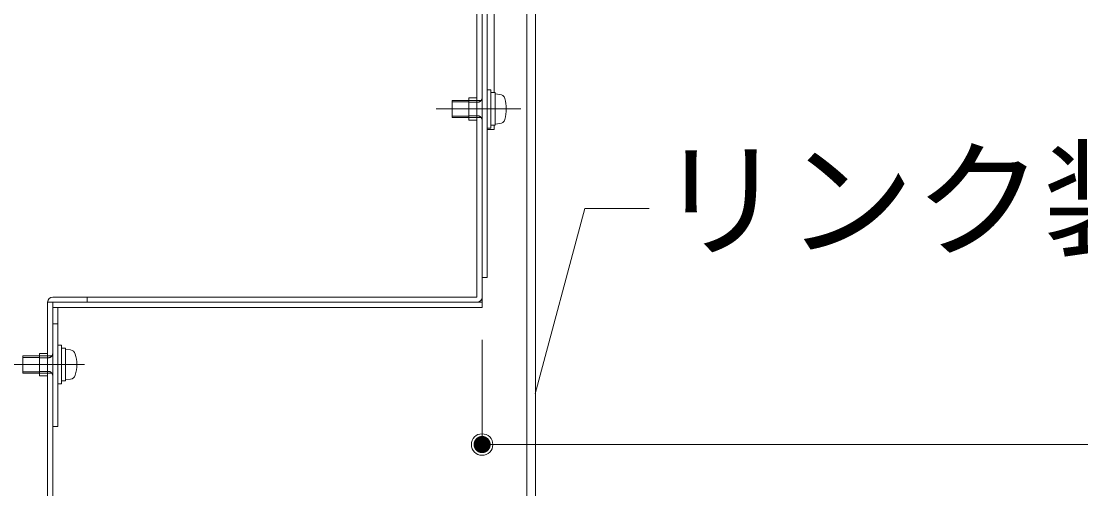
# Model space of a CAD drawing. Units: millimetres, scale not verified. Extents: x -4000 to 4000, y -2770 to 2770.
# Drawn here: x -3455.7 to -2962.2, y -2058.9 to -1841.3 of the extents above; entities that cross this region are included whole.
import ezdxf
from ezdxf.enums import TextEntityAlignment as Align

# ---------------------------------------------------------------- set-up
doc = ezdxf.new("R2010")
doc.units = ezdxf.units.MM
doc.header["$LTSCALE"] = 20
doc.linetypes.add('CHAIN1', pattern=[8, 5, -1, 1, -1])
doc.linetypes.add('DASHED1', pattern=[1.8, 1.2, -0.6])
doc.layers.add('0-0_表面板', color=132, linetype='Continuous', lineweight=9)
doc.styles.add('ＭＳ ゴシック', font='')
doc.styles.get('ＭＳ ゴシック').set_extended_font_data('MS Gothic')

msp = doc.modelspace()

# ---------------------------------------------------------------- linework, layer by layer
at = {"layer": '0-0_表面板', "color": 3}
for p, q in [((-3235.41, -1874.52), (-3235.41, -1722.12)), ((-3220.21, -1786.49), (-3220.21, -2254.83)), ((-3216.21, -2254.83), (-3216.21, -1786.49)), ((-3243.41, -1794.53), (-3243.41, -1969.72)), ((-3241.01, -1794.52), (-3241.01, -1974.52)), ((-3238.61, -1802.52), (-3238.61, -1960.52)), ((-3237.01, -1873.13), (-3238.61, -1873.13)), ((-3237.01, -1873.13), (-3237.01, -1891.12)), ((-3235.01, -1874.52), (-3237.01, -1874.52)), ((-3235.01, -1874.52), (-3235.01, -1889.72)), ((-3232.78, -1875.32), (-3235.01, -1875.12)), ((-3247.21, -1878.12), (-3255.01, -1878.12)), ((-3247.21, -1878.83), (-3255.01, -1878.83)), ((-3247.21, -1876.92), (-3247.21, -1887.32)), ((-3243.41, -1876.92), (-3247.21, -1876.92)), ((-3255.01, -1885.42), (-3247.21, -1885.42)), ((-3243.41, -1887.32), (-3247.21, -1887.32)), ((-3235.01, -1889.72), (-3237.01, -1889.72)), ((-3235.41, -1891.73), (-3235.41, -1889.72)), ((-3235.01, -1889.12), (-3232.78, -1888.93)), ((-3237.01, -1891.12), (-3238.61, -1891.12)), ((-3238.61, -1891.73), (-3235.41, -1891.73)), ((-3241.01, -1960.52), (-3238.61, -1960.52)), ((-3241.01, -1972.12), (-3443.41, -1972.12)), ((-3443.41, -1972.12), (-3443.41, -2202.01)), ((-3243.41, -1969.72), (-3441.01, -1969.72)), ((-3425.01, -1969.72), (-3441.01, -1969.72)), ((-3441.01, -1972.12), (-3441.01, -2202.01)), ((-3425.01, -1969.72), (-3425.01, -1972.12)), ((-3241.01, -1974.52), (-3441.01, -1974.52)), ((-3438.61, -1974.52), (-3438.61, -2030.01)), ((-3438.61, -1982.13), (-3441.01, -1982.13)), ((-3437.01, -1992.12), (-3438.61, -1992.12)), ((-3437.01, -1992.12), (-3437.01, -2010.12)), ((-3435.01, -1993.52), (-3437.01, -1993.52)), ((-3435.01, -1993.52), (-3435.01, -2008.72)), ((-3447.21, -1997.12), (-3455.01, -1997.12)), ((-3447.21, -1997.83), (-3455.01, -1997.83)), ((-3447.21, -1995.92), (-3447.21, -2006.32)), ((-3443.41, -1995.92), (-3447.21, -1995.92)), ((-3432.78, -1994.32), (-3435.01, -1994.12)), ((-3455.01, -2004.42), (-3447.21, -2004.42)), ((-3443.41, -2006.32), (-3447.21, -2006.32)), ((-3435.01, -2008.72), (-3437.01, -2008.72)), ((-3435.01, -2008.12), (-3432.78, -2007.93)), ((-3437.01, -2010.12), (-3438.61, -2010.12)), ((-3441.01, -2030.01), (-3438.61, -2030.01))]:
    msp.add_line(p, q, dxfattribs=at)
at = {"layer": '0-0_表面板', "color": 3, "linetype": 'DASHED1'}
for p, q in [((-3241.41, -1878.12), (-3247.21, -1878.12)), ((-3243.01, -1878.92), (-3247.21, -1878.92)), ((-3243.01, -1885.32), (-3247.21, -1885.32)), ((-3241.41, -1886.12), (-3247.21, -1886.12)), ((-3441.41, -1997.12), (-3447.21, -1997.12)), ((-3443.01, -1997.92), (-3447.21, -1997.92)), ((-3443.01, -2004.32), (-3447.21, -2004.32)), ((-3441.41, -2005.12), (-3447.21, -2005.12))]:
    msp.add_line(p, q, dxfattribs=at)
at = {"layer": '0-0_表面板', "color": 4, "linetype": 'CHAIN1'}
for p, q in [((-3262.36, -1882.12), (-3223, -1882.12)), ((-3461.44, -2001.12), (-3426.25, -2001.12))]:
    msp.add_line(p, q, dxfattribs=at)
at = {"layer": '0-0_表面板', "color": 4}
for p, q in [((-3193.17, -1928.46), (-3216.27, -2014.66)), ((-3193.17, -1928.46), (-3163.17, -1928.46)), ((-3241.01, -2038.35), (-3241.01, -1989.57)), ((-3241.01, -2038.35), (-2041.01, -2038.35))]:
    msp.add_line(p, q, dxfattribs=at)
at = {"layer": '0-0_表面板', "color": 3}
for points in [[(-3255.01, -1878.12), (-3255.01, -1886.12), (-3247.21, -1886.12)], [(-3455.01, -1997.12), (-3455.01, -2005.12), (-3447.21, -2005.12)]]:
    msp.add_lwpolyline(points, dxfattribs=at)
at = {"layer": '0-0_表面板', "color": 4}
msp.add_circle((-3241.01, -2038.35), 5, dxfattribs=at)
at = {"layer": '0-0_表面板', "color": 3}
for centre, radius, start, end in [((-3233, -1877.91), 2.6, 15.8809, 85), ((-3247.81, -1882.12), 18, 344.1191, 15.8809), ((-3233, -1886.34), 2.6, 275, 344.1191), ((-3441.01, -1972.12), 2.4, 90, 180), ((-3243.41, -1969.72), 2.4, 270, 0), ((-3433, -1996.91), 2.6, 15.8809, 85), ((-3447.81, -2001.12), 18, 344.1191, 15.8809), ((-3433, -2005.34), 2.6, 275, 344.1191)]:
    msp.add_arc(centre, radius, start, end, dxfattribs=at)
at = {"layer": '0-0_表面板', "color": 3, "linetype": 'DASHED1'}
for centre, start, end in [((-3243.01, -1876.92), 270, 0), ((-3243.01, -1887.32), 0, 90), ((-3443.01, -1995.92), 270, 0), ((-3443.01, -2006.32), 0, 90)]:
    msp.add_arc(centre, 2, start, end, dxfattribs=at)
at = {"layer": '0-0_表面板'}
for points in [[(-3244.94, -2037.6), (-3241.01, -2038.35), (-3245.01, -2038.1)], [(-3244.94, -2037.6), (-3241.01, -2038.35), (-3245.01, -2038.1)], [(-3245.01, -2038.1), (-3241.01, -2038.35), (-3245.01, -2038.35)], [(-3245.01, -2038.1), (-3241.01, -2038.35), (-3245.01, -2038.35)], [(-3244.82, -2037.11), (-3241.01, -2038.35), (-3244.94, -2037.6)], [(-3244.82, -2037.11), (-3241.01, -2038.35), (-3244.94, -2037.6)], [(-3244.63, -2036.65), (-3241.01, -2038.35), (-3244.82, -2037.11)], [(-3244.63, -2036.65), (-3241.01, -2038.35), (-3244.82, -2037.11)], [(-3244.39, -2036.21), (-3241.01, -2038.35), (-3244.63, -2036.65)], [(-3244.39, -2036.21), (-3241.01, -2038.35), (-3244.63, -2036.65)], [(-3244.1, -2035.8), (-3241.01, -2038.35), (-3244.39, -2036.21)], [(-3244.1, -2035.8), (-3241.01, -2038.35), (-3244.39, -2036.21)], [(-3243.75, -2035.43), (-3241.01, -2038.35), (-3244.1, -2035.8)], [(-3243.75, -2035.43), (-3241.01, -2038.35), (-3244.1, -2035.8)], [(-3243.37, -2035.11), (-3241.01, -2038.35), (-3243.75, -2035.43)], [(-3243.37, -2035.11), (-3241.01, -2038.35), (-3243.75, -2035.43)], [(-3242.94, -2034.84), (-3241.01, -2038.35), (-3243.37, -2035.11)], [(-3242.94, -2034.84), (-3241.01, -2038.35), (-3243.37, -2035.11)], [(-3242.94, -2034.84), (-3241.01, -2034.35), (-3241.01, -2038.35)], [(-3242.49, -2034.63), (-3241.01, -2034.35), (-3242.94, -2034.84)], [(-3242.94, -2034.84), (-3241.01, -2034.35), (-3241.01, -2038.35)], [(-3242.49, -2034.63), (-3241.01, -2034.35), (-3242.94, -2034.84)], [(-3242.01, -2034.47), (-3241.01, -2034.35), (-3242.49, -2034.63)], [(-3242.01, -2034.47), (-3241.01, -2034.35), (-3242.49, -2034.63)], [(-3241.52, -2034.38), (-3241.01, -2034.35), (-3242.01, -2034.47)], [(-3241.52, -2034.38), (-3241.01, -2034.35), (-3242.01, -2034.47)], [(-3241.01, -2034.35), (-3237.01, -2038.35), (-3241.01, -2038.35)], [(-3240.76, -2034.36), (-3237.01, -2038.35), (-3241.01, -2034.35)], [(-3241.01, -2034.35), (-3237.01, -2038.35), (-3241.01, -2038.35)], [(-3240.76, -2034.36), (-3237.01, -2038.35), (-3241.01, -2034.35)], [(-3240.27, -2034.42), (-3237.01, -2038.35), (-3240.76, -2034.36)], [(-3240.27, -2034.42), (-3237.01, -2038.35), (-3240.76, -2034.36)], [(-3239.78, -2034.54), (-3237.01, -2038.35), (-3240.27, -2034.42)], [(-3239.78, -2034.54), (-3237.01, -2038.35), (-3240.27, -2034.42)], [(-3239.31, -2034.73), (-3237.01, -2038.35), (-3239.78, -2034.54)], [(-3239.31, -2034.73), (-3237.01, -2038.35), (-3239.78, -2034.54)], [(-3238.87, -2034.97), (-3237.01, -2038.35), (-3239.31, -2034.73)], [(-3238.87, -2034.97), (-3237.01, -2038.35), (-3239.31, -2034.73)], [(-3238.87, -2034.97), (-3237.05, -2037.85), (-3237.01, -2038.35)], [(-3238.46, -2035.27), (-3237.05, -2037.85), (-3238.87, -2034.97)], [(-3238.87, -2034.97), (-3237.05, -2037.85), (-3237.01, -2038.35)], [(-3238.46, -2035.27), (-3237.05, -2037.85), (-3238.87, -2034.97)], [(-3238.46, -2035.27), (-3237.14, -2037.35), (-3237.05, -2037.85)], [(-3238.1, -2035.61), (-3237.14, -2037.35), (-3238.46, -2035.27)], [(-3238.46, -2035.27), (-3237.14, -2037.35), (-3237.05, -2037.85)], [(-3238.1, -2035.61), (-3237.14, -2037.35), (-3238.46, -2035.27)], [(-3238.1, -2035.61), (-3237.3, -2036.88), (-3237.14, -2037.35)], [(-3237.78, -2036), (-3237.3, -2036.88), (-3238.1, -2035.61)], [(-3238.1, -2035.61), (-3237.3, -2036.88), (-3237.14, -2037.35)], [(-3237.78, -2036), (-3237.3, -2036.88), (-3238.1, -2035.61)], [(-3237.78, -2036), (-3237.51, -2036.42), (-3237.3, -2036.88)], [(-3237.78, -2036), (-3237.51, -2036.42), (-3237.3, -2036.88)], [(-3245.01, -2038.35), (-3243.16, -2041.73), (-3244.98, -2038.85)], [(-3245.01, -2038.35), (-3242.72, -2041.97), (-3243.16, -2041.73)], [(-3241.01, -2038.35), (-3242.72, -2041.97), (-3245.01, -2038.35)], [(-3245.01, -2038.35), (-3243.16, -2041.73), (-3244.98, -2038.85)], [(-3245.01, -2038.35), (-3242.72, -2041.97), (-3243.16, -2041.73)], [(-3241.01, -2038.35), (-3242.72, -2041.97), (-3245.01, -2038.35)], [(-3244.98, -2038.85), (-3243.56, -2041.43), (-3244.89, -2039.34)], [(-3244.98, -2038.85), (-3243.16, -2041.73), (-3243.56, -2041.43)], [(-3244.98, -2038.85), (-3243.56, -2041.43), (-3244.89, -2039.34)], [(-3244.98, -2038.85), (-3243.16, -2041.73), (-3243.56, -2041.43)], [(-3244.89, -2039.34), (-3243.93, -2041.09), (-3244.73, -2039.82)], [(-3244.89, -2039.34), (-3243.56, -2041.43), (-3243.93, -2041.09)], [(-3244.89, -2039.34), (-3243.93, -2041.09), (-3244.73, -2039.82)], [(-3244.89, -2039.34), (-3243.56, -2041.43), (-3243.93, -2041.09)], [(-3244.73, -2039.82), (-3244.25, -2040.7), (-3244.52, -2040.28)], [(-3244.73, -2039.82), (-3243.93, -2041.09), (-3244.25, -2040.7)], [(-3244.73, -2039.82), (-3244.25, -2040.7), (-3244.52, -2040.28)], [(-3244.73, -2039.82), (-3243.93, -2041.09), (-3244.25, -2040.7)], [(-3241.01, -2038.35), (-3242.25, -2042.15), (-3242.72, -2041.97)], [(-3241.01, -2038.35), (-3242.25, -2042.15), (-3242.72, -2041.97)], [(-3241.01, -2038.35), (-3241.76, -2042.28), (-3242.25, -2042.15)], [(-3241.01, -2038.35), (-3241.76, -2042.28), (-3242.25, -2042.15)], [(-3241.01, -2038.35), (-3241.27, -2042.34), (-3241.76, -2042.28)], [(-3241.01, -2038.35), (-3241.27, -2042.34), (-3241.76, -2042.28)], [(-3241.01, -2038.35), (-3241.01, -2042.35), (-3241.27, -2042.34)], [(-3241.01, -2038.35), (-3241.01, -2042.35), (-3241.27, -2042.34)], [(-3241.01, -2038.35), (-3240.51, -2042.32), (-3241.01, -2042.35)], [(-3241.01, -2038.35), (-3240.02, -2042.22), (-3240.51, -2042.32)], [(-3241.01, -2038.35), (-3239.54, -2042.07), (-3240.02, -2042.22)], [(-3241.01, -2038.35), (-3239.09, -2041.85), (-3239.54, -2042.07)], [(-3241.01, -2038.35), (-3238.66, -2041.58), (-3239.09, -2041.85)], [(-3237.01, -2038.35), (-3238.66, -2041.58), (-3241.01, -2038.35)], [(-3241.01, -2038.35), (-3240.51, -2042.32), (-3241.01, -2042.35)], [(-3241.01, -2038.35), (-3240.02, -2042.22), (-3240.51, -2042.32)], [(-3241.01, -2038.35), (-3239.54, -2042.07), (-3240.02, -2042.22)], [(-3241.01, -2038.35), (-3239.09, -2041.85), (-3239.54, -2042.07)], [(-3241.01, -2038.35), (-3238.66, -2041.58), (-3239.09, -2041.85)], [(-3237.01, -2038.35), (-3238.66, -2041.58), (-3241.01, -2038.35)], [(-3237.01, -2038.35), (-3238.28, -2041.26), (-3238.66, -2041.58)], [(-3237.01, -2038.35), (-3238.28, -2041.26), (-3238.66, -2041.58)], [(-3237.01, -2038.35), (-3237.93, -2040.9), (-3238.28, -2041.26)], [(-3237.01, -2038.35), (-3237.93, -2040.9), (-3238.28, -2041.26)], [(-3237.01, -2038.35), (-3237.64, -2040.49), (-3237.93, -2040.9)], [(-3237.01, -2038.35), (-3237.64, -2040.49), (-3237.93, -2040.9)], [(-3237.01, -2038.35), (-3237.4, -2040.05), (-3237.64, -2040.49)], [(-3237.01, -2038.35), (-3237.4, -2040.05), (-3237.64, -2040.49)], [(-3237.01, -2038.35), (-3237.21, -2039.58), (-3237.4, -2040.05)], [(-3237.01, -2038.35), (-3237.21, -2039.58), (-3237.4, -2040.05)], [(-3237.01, -2038.35), (-3237.09, -2039.1), (-3237.21, -2039.58)], [(-3237.01, -2038.35), (-3237.09, -2039.1), (-3237.21, -2039.58)], [(-3237.01, -2038.35), (-3237.02, -2038.6), (-3237.09, -2039.1)], [(-3237.01, -2038.35), (-3237.02, -2038.6), (-3237.09, -2039.1)]]:
    msp.add_solid(points, dxfattribs=at)

# ---------------------------------------------------------------- texts
at = {"layer": '0-0_表面板', "color": 2, "style": 'ＭＳ ゴシック'}
msp.add_text('リンク装置', height=43.99, dxfattribs=at).set_placement((-3159.67, -1959.62), align=Align.BOTTOM_LEFT)

doc.saveas('drawing.dxf')
